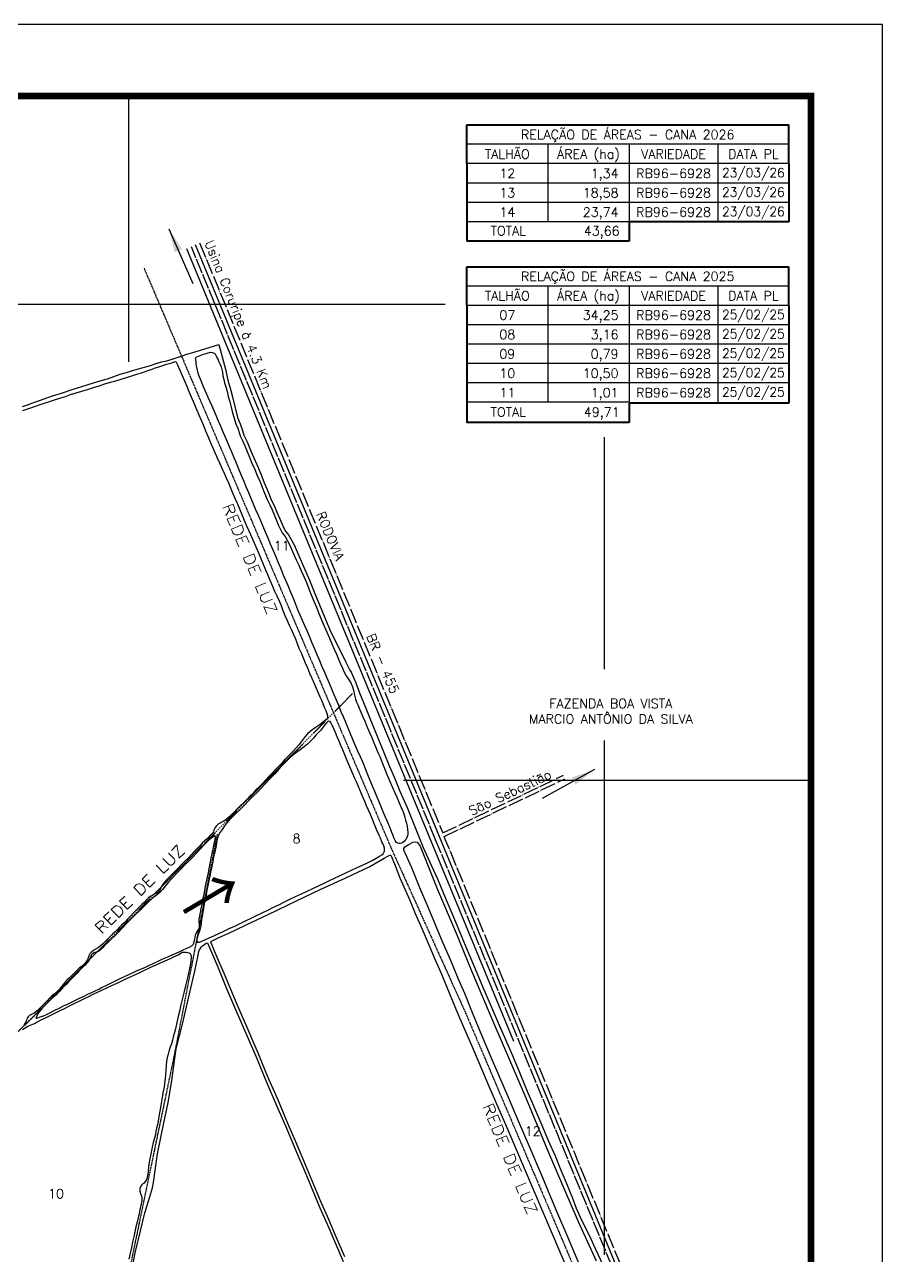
# Model space of a CAD drawing. Extents: x 736017 to 737592, y 7801966 to 7804194.
# Drawn here: x 736691 to 737592, y 7802901 to 7804194 of the extents above; entities that cross this region are included whole.
import ezdxf
from ezdxf.enums import TextEntityAlignment as Align

# ---------------------------------------------------------------- set-up
doc = ezdxf.new("R2010")
doc.units = 0
for name, pattern in [('CERCA', [18.8, 16, -1.4, 0, -1.4]), ('LIN0', [0]), ('PHANTOM', [2.5, 1.25, -0.25, 0.25, -0.25, 0.25, -0.25]), ('TRACEJADO', [17.4, 16, -1.4])]:
    doc.linetypes.add(name, pattern=pattern)
for name, color, linetype, lineweight in [('0114000434', 1, 'Continuous', 25), ('0114000434007', 5, 'Continuous', 25), ('0114000434008', 5, 'Continuous', 25), ('0114000434010', 5, 'Continuous', 25), ('0114000434011', 5, 'Continuous', 25), ('0114000434012', 5, 'Continuous', 25), ('0114000434013', 5, 'Continuous', 25), ('0114000434014', 5, 'Continuous', 25)]:
    doc.layers.add(name, color=color, linetype=linetype, lineweight=lineweight)
for name, color, linetype in [('ESTRADA', 1, 'Continuous'), ('MALHA', 8, 'Continuous'), ('MARGEM', 5, 'Continuous'), ('QUADRO_DE_AREAS_CANA_2023', 7, 'Continuous'), ('QUADRO_DE_AREAS_CANA_ANTIGA', 7, 'Continuous'), ('REDE_DE_LUZ', 6, 'Continuous'), ('RODOVIA', 1, 'Continuous'), ('TEXTO CONFRONTANTES', 7, 'Continuous'), ('TEXTO_DIVERSOS', 7, 'Continuous'), ('TEXTO_NUN_TAL', 7, 'Continuous')]:
    doc.layers.add(name, color=color, linetype=linetype)
doc.styles.add('Simplex', font='simplex.shx')
doc.styles.get("Standard").update_dxf_attribs({"font": 'arial.ttf'})
doc.dimstyles.new('ISO-25', dxfattribs={"dimtxt": 2.5, "dimasz": 2.5, "dimexe": 1.25, "dimexo": 0.625, "dimtad": 1, "dimtxsty": 'Standard', "dimcen": 2.5, "dimadec": 0, "dimazin": 0, "dimtfac": 1, "dimtmove": 0, "dimatfit": 3, "dimfxl": 0, "dimarcsym": 0})

msp = doc.modelspace()

# ---------------------------------------------------------------- linework, layer by layer
at = {"layer": '0114000434'}
msp.add_lwpolyline([(736688.7, 7803792.6), (736694.9, 7803794.7), (736701.2, 7803796.9), (736707.8, 7803799.2), (736714.5, 7803801.6), (736721.4, 7803803.9), (736728.7, 7803806.2), (736743.2, 7803811), (736750.2, 7803813.3), (736764.4, 7803817.7), (736771.4, 7803819.8), (736778.1, 7803821.7), (736784.7, 7803824), (736791.4, 7803826.3), (736798, 7803828.3), (736804.5, 7803830.3), (736810.8, 7803832.2), (736817, 7803833.9), (736823.2, 7803835.7), (736829.2, 7803837.5), (736834.9, 7803839.3), (736840.3, 7803840.6), (736845.9, 7803842.2), (736851.4, 7803843.9), (736856.6, 7803845.6), (736861.6, 7803847.3), (736866.6, 7803849), (736866.6, 7803849), (736894.9, 7803857.6), (736894.9, 7803857.6), (736894.9, 7803857.6), (736900.9, 7803835.6), (736902.3, 7803830.2), (736903.7, 7803823.2), (736905.3, 7803817.4), (736906.3, 7803814.1), (736907.7, 7803809.3), (736910, 7803799.8), (736914.8, 7803780.9), (736917.4, 7803774.2), (736919.5, 7803768.4), (736921.5, 7803762.5), (736924.7, 7803755.3), (736927.8, 7803748.4), (736930.4, 7803741.7), (736933.3, 7803735.4), (736936.4, 7803728.4), (736936.4, 7803728.4), (736940.2, 7803718.8), (736942.7, 7803712.4), (736946, 7803705.2), (736950.5, 7803693.6), (736953.6, 7803687.6), (736956.1, 7803681.5), (736959.3, 7803674.4), (736959.3, 7803674.4), (736963.5, 7803664.8), (736965.2, 7803661.6), (736968.3, 7803657.7), (736974.1, 7803647), (736980.4, 7803632.5), (736985.4, 7803621.1), (736990.3, 7803609.9), (736996.5, 7803594.2), (737007.5, 7803567.9), (737013.2, 7803554.7), (737024.2, 7803532.6), (737028.4, 7803523.7), (737032.9, 7803515.6), (737034, 7803513.5), (737039, 7803502.3), (737042.8, 7803491.8), (737042.8, 7803491.8), (737049.4, 7803475.4), (737055, 7803461.4), (737068.5, 7803428.9), (737068.5, 7803428.9), (737074.5, 7803414.3), (737079.5, 7803402.4), (737085.4, 7803388.5), (737092.9, 7803371.2), (737109.9, 7803329.2), (737116.5, 7803314.4), (737124.8, 7803296.4), (737131.3, 7803280.7), (737141, 7803257.6), (737148.8, 7803239.2), (737157.4, 7803218.1), (737164.3, 7803201.6), (737172.2, 7803183.3), (737180.2, 7803164.7), (737188.5, 7803145.1), (737196.2, 7803127.5), (737203.7, 7803110.7), (737211.5, 7803092), (737219.2, 7803073.3), (737226.8, 7803055.4), (737234.5, 7803037.3), (737241.1, 7803021.5), (737248.4, 7803005.1), (737253.7, 7802991.8), (737260.4, 7802976), (737266.6, 7802960.8), (737270.7, 7802950.4), (737276.3, 7802937.6), (737284.1, 7802921.9), (737291, 7802907.2), (737298.5, 7802890.6)], dxfattribs=at)
at = {"layer": '0114000434007'}
msp.add_lwpolyline([(736689.2, 7803788.1), (736695.4, 7803790.3), (736701.5, 7803792.3), (736707.3, 7803794.4), (736712.9, 7803796.4), (736718.3, 7803798.1), (736723.6, 7803799.8), (736728.9, 7803801.5), (736734, 7803803.1), (736739.3, 7803804.9), (736745.2, 7803806.8), (736751.2, 7803808.5), (736757.2, 7803810.4), (736763.3, 7803812.3), (736769.4, 7803814.3), (736775.3, 7803816.2), (736781.1, 7803817.9), (736786.9, 7803819.6), (736792.5, 7803821.2), (736798.2, 7803823), (736803.7, 7803824.8), (736809, 7803826.5), (736813.7, 7803828), (736817.8, 7803829.3), (736821.5, 7803830.6), (736825, 7803831.8), (736828.1, 7803833), (736831.1, 7803833.9), (736834.1, 7803834.8), (736837.2, 7803835.8), (736840.2, 7803836.8), (736843.1, 7803837.8), (736845.6, 7803838.5), (736848, 7803839.3), (736849.8, 7803839.9), (736851.5, 7803836.3), (736861.3, 7803814), (736863, 7803810), (736865, 7803805.2), (736867.2, 7803800), (736869.4, 7803794.6), (736871.7, 7803789.2), (736874.1, 7803783.6), (736876.5, 7803778), (736878.9, 7803772.5), (736881.2, 7803766.8), (736883.6, 7803761.2), (736886, 7803755.5), (736888.5, 7803749.9), (736890.8, 7803744.2), (736893.3, 7803738.6), (736895.8, 7803733.2), (736898.3, 7803727.8), (736900.6, 7803722.6), (736902.9, 7803717.5), (736905.1, 7803712.3), (736907.3, 7803706.9), (736909.6, 7803701.6), (736912, 7803696.2), (736914.4, 7803690.8), (736916.8, 7803685), (736919.2, 7803679), (736921.7, 7803673.1), (736924.3, 7803667.1), (736926.8, 7803661.2), (736929.3, 7803655.5), (736931.7, 7803649.8), (736934.3, 7803644.2), (736936.7, 7803638.6), (736939.1, 7803632.8), (736941.6, 7803626.9), (736944.1, 7803620.9), (736946.6, 7803615.1), (736949, 7803609.4), (736951.3, 7803603.7), (736953.7, 7803598.5), (736956.1, 7803593.4), (736958.3, 7803588.4), (736960.4, 7803583.4), (736962.5, 7803578.2), (736964.6, 7803573), (736966.9, 7803567.8), (736969.1, 7803562.6), (736971.3, 7803557.7), (736973.4, 7803553), (736975.5, 7803548.3), (736977.4, 7803543.5), (736979.3, 7803538.7), (736981.5, 7803533.8), (736983.7, 7803528.5), (736985.9, 7803523.3), (736988.2, 7803518), (736990.5, 7803512.4), (736992.8, 7803506.9), (736995.2, 7803501.5), (736997.3, 7803496.5), (736999.3, 7803491.8), (737001.2, 7803487.4), (737002.8, 7803483.8), (737004.3, 7803480.3), (737005.8, 7803476.6), (737007.5, 7803473), (737008.7, 7803470.1), (737009.4, 7803467.9), (737009.4, 7803465.5), (737008.2, 7803464), (737007.4, 7803463.3), (737005.9, 7803461.9), (737003.8, 7803460.2), (737001.5, 7803458.4), (736999.1, 7803456.8), (736996.5, 7803455.2), (736993.8, 7803453.1), (736991.1, 7803451), (736988.4, 7803448.5), (736985.9, 7803445.9), (736983.7, 7803443.1), (736981.5, 7803440.2), (736979, 7803437.1), (736976.2, 7803433.9), (736973.4, 7803430.8), (736970.3, 7803427.7), (736967.3, 7803424.5), (736964.2, 7803421.2), (736961.2, 7803417.9), (736958.1, 7803414.7), (736954.8, 7803411.4), (736951.4, 7803407.7), (736947.9, 7803404), (736944.4, 7803400.2), (736940.9, 7803396.5), (736937.4, 7803393), (736934.1, 7803389.6), (736931.1, 7803386.3), (736927.9, 7803383.3), (736924.7, 7803380), (736921.2, 7803376.5), (736917.5, 7803372.9), (736914, 7803369.4), (736910.7, 7803366.1), (736907.8, 7803363.1), (736905.3, 7803360.7), (736902.8, 7803358.6), (736900.3, 7803356.9), (736898.1, 7803355.8), (736896.3, 7803354.8), (736894.7, 7803353.9), (736893.2, 7803352.7), (736892.1, 7803351.4), (736891.3, 7803350.3), (736890.8, 7803349.4), (736890.3, 7803348.2), (736889.7, 7803346.9), (736889.3, 7803345.7), (736887.9, 7803343.6), (736885.7, 7803341.3), (736883, 7803338.7), (736880.3, 7803336), (736877.7, 7803333.6), (736875.3, 7803331.3), (736872.7, 7803328.4), (736869.5, 7803325.2), (736866.2, 7803321.7), (736862.7, 7803318.1), (736859.1, 7803314.5), (736855.6, 7803311.1), (736852.5, 7803307.6), (736849.6, 7803304.5), (736846.8, 7803301.7), (736843.6, 7803298.6), (736840.5, 7803295.6), (736837.9, 7803292.7), (736835.9, 7803290), (736834.4, 7803287.5), (736833.4, 7803285.2), (736832.2, 7803283.3), (736830.5, 7803281.6), (736828, 7803280.4), (736825.2, 7803279.2), (736822.9, 7803277.8), (736820.8, 7803276), (736818.8, 7803274), (736816.8, 7803271.8), (736814.3, 7803269.3), (736811.4, 7803266.3), (736808.3, 7803263.2), (736805.1, 7803260.1), (736802.3, 7803257), (736799.5, 7803254.2), (736797.2, 7803251.8), (736795.1, 7803249.7), (736792.9, 7803247.6), (736790.6, 7803245.3), (736788.3, 7803242.8), (736786, 7803240.6), (736783.5, 7803238.2), (736781, 7803235.8), (736778.5, 7803233.3), (736775.9, 7803230.7), (736773.1, 7803228.1), (736770.3, 7803225.6), (736767.5, 7803223.4), (736765, 7803221.9), (736762.9, 7803220.6), (736761.1, 7803219.2), (736759.6, 7803217.4), (736758.6, 7803215.4), (736757.8, 7803213.3), (736756.9, 7803211.3), (736756.1, 7803209.8), (736755.1, 7803208.4), (736754, 7803207.1), (736752.8, 7803206), (736751.7, 7803204.9), (736750.3, 7803203.8), (736748.7, 7803202.6), (736746.2, 7803200.2), (736744.8, 7803198.9), (736742.8, 7803196.9), (736740.6, 7803194.8), (736738.1, 7803192.4), (736735.4, 7803189.7), (736732.6, 7803186.8), (736730.3, 7803184), (736728.8, 7803181.8), (736727.6, 7803180.5), (736726.6, 7803179), (736725.7, 7803178.2), (736724.8, 7803177.3), (736723.8, 7803176.5), (736723.3, 7803176), (736722.6, 7803175.4), (736721.1, 7803174.4), (736719.2, 7803172.8), (736717.1, 7803170.8), (736714.6, 7803168.2), (736711.9, 7803165.3), (736709.4, 7803162.8), (736707.6, 7803161), (736706.1, 7803159.3), (736705.1, 7803158.3), (736703.9, 7803157.1), (736702.5, 7803156), (736700.8, 7803154.9), (736699, 7803154.1), (736697.7, 7803153.4), (736696.6, 7803152.9), (736695.7, 7803152.4), (736694.7, 7803151.4), (736693.8, 7803149.9), (736693.3, 7803148.5), (736693, 7803147.6), (736692.7, 7803146.8), (736692.1, 7803145.5), (736691.3, 7803144.2), (736690.1, 7803143)], dxfattribs=at)
at = {"layer": '0114000434008'}
for points in [[(737006.4, 7803458), (737004.5, 7803455.2), (737002.3, 7803452.5), (736999.7, 7803449.9), (736997.1, 7803447.2), (736994.4, 7803444), (736991.2, 7803440.5), (736988.2, 7803437.7), (736984.9, 7803434.8), (736980.4, 7803431.9), (736975.6, 7803428.4), (736971, 7803424.6), (736966.5, 7803420.2), (736962.1, 7803415.6), (736957.7, 7803411.1), (736953.4, 7803406.3), (736948.8, 7803401.4), (736944.2, 7803396.3), (736939.7, 7803391.5), (736935.6, 7803387.3), (736931.2, 7803383.1), (736926.6, 7803378.5), (736921.9, 7803373.7), (736917.1, 7803368.9), (736912.6, 7803364.4), (736908.8, 7803360.6), (736905.5, 7803357.5), (736903, 7803354.7), (736900.9, 7803351.8), (736899.2, 7803349.2), (736897.6, 7803346.7), (736896.5, 7803345.3), (736894.5, 7803341.3), (736893.7, 7803338.8), (736893.1, 7803336.1), (736892.6, 7803333.6), (736892.1, 7803330.9), (736891.4, 7803327.6), (736890.7, 7803324.1), (736889.8, 7803320.7), (736889.2, 7803317.3), (736888.6, 7803314.2), (736887.9, 7803311.2), (736887.2, 7803307.6), (736886.3, 7803303.5), (736885.5, 7803298.9), (736884.5, 7803294.2), (736883.5, 7803289.3), (736882.6, 7803284.4), (736881.6, 7803279.6), (736880.6, 7803274.9), (736879.6, 7803270.1), (736878.8, 7803265.3), (736878.1, 7803261), (736877.4, 7803257.1), (736876.9, 7803253.4), (736876.5, 7803250.1), (736876.2, 7803247), (736875.6, 7803244), (736874.6, 7803241.2), (736873.5, 7803237.9), (736872.5, 7803234.9), (736872.1, 7803232.8), (736871.9, 7803231.3), (736872.4, 7803229.8), (736874.4, 7803229.7), (736877.1, 7803230.6), (736880.4, 7803232.1), (736884.9, 7803234.1), (736889.8, 7803236.3), (736895.1, 7803238.8), (736900.4, 7803241.3), (736906.1, 7803243.9), (736911.8, 7803246.6), (736917.5, 7803249.3), (736923.2, 7803252), (736929, 7803255), (736934.8, 7803257.8), (736940.7, 7803260.6), (736946.7, 7803263.4), (736952.6, 7803266.3), (736958.2, 7803269.1), (736964, 7803272), (736969.8, 7803274.8), (736975.8, 7803277.7), (736981.9, 7803280.5), (736987.9, 7803283.3), (736993.9, 7803286.1), (736999.7, 7803288.8), (737005.2, 7803291.4), (737010.7, 7803294), (737016.5, 7803296.9), (737022.5, 7803299.8), (737028.5, 7803302.5), (737034.5, 7803305.2), (737040.4, 7803308), (737046.1, 7803310.7), (737051.3, 7803313.2), (737056.1, 7803315.5), (737060.3, 7803317.9), (737063.9, 7803319.9), (737066.5, 7803321.5), (737067.7, 7803322.6), (737068.6, 7803323.8), (737069.1, 7803325.3), (737069.3, 7803326.9), (737069.1, 7803328.6), (737068.3, 7803330.9), (737067.3, 7803333.3), (737066.5, 7803335), (737066, 7803336.3), (737065.6, 7803337.2), (737065.2, 7803337.9), (737064.8, 7803338.8), (737063.9, 7803341), (737062.5, 7803344.3), (737060.9, 7803348), (737059.5, 7803351.4), (737058, 7803355.1), (737056.4, 7803359.1), (737054.4, 7803363.8), (737052.4, 7803368.5), (737050.4, 7803373), (737048.5, 7803377.4), (737046.7, 7803381.5), (737045, 7803385.7), (737043.3, 7803389.8), (737041.6, 7803394), (737039.7, 7803398.2), (737037.8, 7803402.4), (737035.9, 7803406.7), (737033.8, 7803411.3), (737031.6, 7803416.2), (737029.6, 7803421.3), (737027.4, 7803426.5), (737025.2, 7803431.6), (737023.2, 7803436.4), (737021.4, 7803440.8), (737019.5, 7803445.5), (737017.7, 7803449.9), (737016, 7803453.8), (737014.5, 7803457.1), (737013.2, 7803459.7), (737012.2, 7803461.7), (737010.8, 7803461.9), (737009.5, 7803461.4), (737008.3, 7803460.2)], [(736702.9, 7803149.7), (736704.1, 7803149.7), (736707.4, 7803151.1), (736710.7, 7803152.4), (736714.1, 7803153.8), (736718.2, 7803155.8), (736722.9, 7803158.1), (736727.4, 7803160.4), (736731.9, 7803162.7), (736736.2, 7803164.6), (736740.4, 7803166.7), (736744.5, 7803168.8), (736748.8, 7803170.8), (736752.8, 7803172.7), (736756.7, 7803174.6), (736760.4, 7803176.4), (736764.4, 7803178.2), (736768.9, 7803180.4), (736771.8, 7803182.2), (736774.8, 7803183.4), (736776.1, 7803184), (736787.3, 7803189.5), (736791.5, 7803191.5), (736795.9, 7803193.6), (736800.4, 7803195.6), (736805, 7803197.7), (736809.4, 7803199.9), (736813.8, 7803201.8), (736817.9, 7803203.6), (736822.1, 7803205.6), (736826.6, 7803207.5), (736831.4, 7803209.7), (736836.4, 7803212.1), (736841.4, 7803214.4), (736845.9, 7803216.4), (736850.2, 7803218.2), (736854.1, 7803219.9), (736857.7, 7803221.5), (736860.8, 7803222.9), (736863.3, 7803224), (736864.9, 7803224.8), (736865.8, 7803225.3), (736866.4, 7803225.7), (736867.1, 7803226.3), (736868, 7803227.2), (736868.7, 7803228.6), (736869.3, 7803230.5), (736869.7, 7803232.7), (736870.1, 7803234.9), (736870.6, 7803237), (736871.6, 7803239.4), (736872.8, 7803241.4), (736873.9, 7803243.2), (736874.7, 7803245.3), (736874.7, 7803247.8), (736874.3, 7803250.6), (736874.5, 7803253.5), (736875.1, 7803257), (736875.7, 7803260.9), (736876.5, 7803264.7), (736877.5, 7803269.4), (736878.6, 7803275.3), (736879.9, 7803281.8), (736881.2, 7803288.5), (736882.6, 7803295), (736883.9, 7803301.2), (736884.9, 7803306.9), (736886.1, 7803312.5), (736887.1, 7803317.8), (736888.1, 7803322.9), (736889, 7803327.5), (736889.9, 7803331.3), (736890.6, 7803334.4), (736891.2, 7803337.2), (736891.5, 7803339.8), (736891.3, 7803341.9), (736885.3, 7803337.4), (736882.1, 7803334.5), (736878.9, 7803331.4), (736875.5, 7803327.5), (736871.7, 7803323.2), (736867.8, 7803319.1), (736863.6, 7803314.9), (736859.2, 7803310.8), (736855, 7803306.4), (736850.6, 7803301.8), (736846.2, 7803297), (736842, 7803292.5), (736838.6, 7803288.7), (736835.9, 7803285.2), (736833.1, 7803282), (736829.7, 7803279.1), (736825.4, 7803275.9), (736821.1, 7803272.1), (736816.8, 7803267.9), (736812.3, 7803263.4), (736807.6, 7803258.9), (736802.9, 7803254.2), (736798.1, 7803249.2), (736793.4, 7803244.4), (736789.3, 7803239.9), (736785.3, 7803236.1), (736782.3, 7803233.3), (736781.6, 7803232.6), (736778.1, 7803229.1), (736775, 7803226.1), (736772.7, 7803223.7), (736770.6, 7803221.5), (736768.5, 7803220), (736766.1, 7803219.1), (736764.2, 7803218.5), (736762.4, 7803217.6), (736761.2, 7803216.4), (736760.5, 7803214.9), (736759.9, 7803213.1), (736759.3, 7803211.6), (736758.4, 7803210.3), (736757.5, 7803209), (736756.6, 7803208), (736755.7, 7803206.9), (736754.5, 7803205.7), (736753, 7803204.3), (736751.8, 7803203), (736750.2, 7803201.4), (736748, 7803199.1), (736746.1, 7803197.3), (736745.1, 7803196), (736742.4, 7803193.4), (736739.9, 7803190.8), (736737, 7803187.9), (736734.6, 7803185.3), (736732.9, 7803183.6), (736732.3, 7803183), (736731.8, 7803182.6), (736730.8, 7803181.6), (736730.2, 7803180.7), (736729.1, 7803179.5), (736728.3, 7803178.6), (736727.2, 7803177.5), (736725.7, 7803176), (736724.1, 7803174.5), (736722.2, 7803172.7), (736719.7, 7803170.4), (736717.2, 7803168.1), (736714.8, 7803165.7), (736712.7, 7803163.5), (736711, 7803161.8), (736709.5, 7803160.3), (736708, 7803158.6), (736706.6, 7803157), (736705.6, 7803155.6), (736704.8, 7803154.3), (736704.2, 7803152.9), (736703.6, 7803151.4), (736702.9, 7803149.7)]]:
    msp.add_lwpolyline(points, close=True, dxfattribs=at)
at = {"layer": '0114000434010'}
msp.add_lwpolyline([(736688.7, 7803138.1), (736691.4, 7803139.6), (736694.4, 7803141.3), (736697.7, 7803142.7), (736701.2, 7803144.3), (736705, 7803146.3), (736709.1, 7803148.4), (736713.7, 7803150.7), (736718.7, 7803153.1), (736723.6, 7803155.5), (736728.5, 7803157.9), (736733.6, 7803160.4), (736738.7, 7803163), (736743.8, 7803165.5), (736749, 7803167.9), (736753.8, 7803170.4), (736758.4, 7803172.7), (736763, 7803174.9), (736767.7, 7803177.3), (736772.9, 7803179.6), (736778.2, 7803182), (736783.3, 7803184.4), (736788.2, 7803186.8), (736793.2, 7803189.2), (736798.2, 7803191.4), (736803, 7803193.7), (736807.6, 7803195.9), (736812.1, 7803197.9), (736816.4, 7803200), (736820.7, 7803201.9), (736825, 7803204), (736829.1, 7803205.9), (736833.1, 7803207.6), (736837, 7803209.3), (736841.1, 7803211.2), (736845, 7803212.9), (736848.3, 7803214.5), (736850.8, 7803215.6), (736852.5, 7803216.5), (736854, 7803217.5), (736855.4, 7803218.4), (736856.7, 7803219.2), (736858.5, 7803219.2), (736860.9, 7803219.2), (736863.4, 7803218.5), (736864.8, 7803217.7), (736865.5, 7803216.5), (736865.9, 7803214.8), (736865.9, 7803212.6), (736865.8, 7803210.8), (736865.6, 7803209.2), (736865.3, 7803207.3), (736864.7, 7803203.9), (736863.7, 7803198.5), (736862.1, 7803192.1), (736860.3, 7803185.1), (736858.5, 7803177.9), (736856.8, 7803170.8), (736855.1, 7803163.8), (736853.6, 7803156.9), (736852.1, 7803150.2), (736850.7, 7803143.6), (736849.2, 7803137.3), (736847.6, 7803131.4), (736846.3, 7803126.6), (736845.2, 7803122.8), (736844.1, 7803119.5), (736842.9, 7803116.1), (736841.8, 7803112.2), (736840.9, 7803108.5), (736840.1, 7803104.6), (736839.8, 7803100.3), (736839.3, 7803095.4), (736839, 7803089.9), (736838.4, 7803084), (736837.5, 7803077.6), (736836.4, 7803071.1), (736835.2, 7803064.5), (736834.1, 7803058.2), (736833, 7803052.1), (736832.1, 7803046.6), (736831.3, 7803041.8), (736830.5, 7803037.8), (736829.7, 7803034.4), (736829, 7803031.2), (736828.4, 7803027.7), (736827.3, 7803023.9), (736826.2, 7803019.3), (736825, 7803014.4), (736823.9, 7803009.2), (736823, 7803003.9), (736822, 7802998.7), (736821.3, 7802993.7), (736820.8, 7802988.5), (736820.1, 7802984), (736819.2, 7802980.5), (736817.8, 7802978.1), (736816.5, 7802976.6), (736815.2, 7802975.7), (736814, 7802974.6), (736813, 7802973.2), (736812.1, 7802971), (736812, 7802968.2), (736812.8, 7802965.6), (736813.7, 7802963.2), (736814.1, 7802960.7), (736814, 7802958), (736813.4, 7802954.9), (736812.8, 7802951.8), (736812.2, 7802948.4), (736811.3, 7802944.6), (736810.3, 7802940.2), (736809.2, 7802935.5), (736808, 7802930.6), (736806.8, 7802925.5), (736805.6, 7802920.2), (736804.5, 7802914.6), (736803.2, 7802908.9), (736802, 7802902.9), (736800.6, 7802896.8)], dxfattribs=at)
at = {"layer": '0114000434011', "color": 5, "linetype": 'ByBlock'}
msp.add_lwpolyline([(737073.7, 7803352.9), (737071.8, 7803357.3), (737069.9, 7803361.9), (737067.8, 7803366.8), (737065.8, 7803371.8), (737063.6, 7803377), (737061.1, 7803382.8), (737059.1, 7803387.9), (737056.7, 7803393.6), (737054.2, 7803399.5), (737051.7, 7803405.6), (737049.2, 7803411.8), (737046.6, 7803418), (737043.9, 7803424.3), (737041.3, 7803430.5), (737038.5, 7803436.6), (737035.9, 7803442.6), (737033.3, 7803448.5), (737030.9, 7803454.6), (737028.4, 7803460.6), (737025.9, 7803466.6), (737023.4, 7803472.5), (737021.1, 7803478.2), (737018.6, 7803484), (737016.2, 7803489.7), (737013.8, 7803495.5), (737011.3, 7803501.3), (737008.8, 7803507.1), (737006.3, 7803513.1), (737003.7, 7803519.1), (737001.1, 7803525.2), (736998.5, 7803531.4), (736995.9, 7803537.6), (736993.3, 7803543.8), (736990.7, 7803550), (736988.1, 7803556.1), (736985.5, 7803562), (736983, 7803567.6), (736980.6, 7803573.2), (736978.2, 7803578.9), (736975.9, 7803584.6), (736973.5, 7803590.6), (736970.9, 7803596.9), (736968.2, 7803603.3), (736965.5, 7803609.7), (736962.7, 7803616.1), (736960.1, 7803622.5), (736957.4, 7803628.9), (736954.9, 7803635.2), (736952.2, 7803641.6), (736949.5, 7803648), (736946.8, 7803654.2), (736944.2, 7803660.4), (736941.6, 7803666.4), (736939.1, 7803672.3), (736936.6, 7803678.1), (736934.1, 7803683.9), (736931.5, 7803689.8), (736929.1, 7803695.8), (736926.6, 7803701.9), (736923.9, 7803708.1), (736921.3, 7803714.4), (736918.6, 7803720.6), (736916.1, 7803726.8), (736913.7, 7803732.8), (736911.2, 7803738.7), (736908.8, 7803744.5), (736906.4, 7803750.2), (736903.8, 7803756), (736901.4, 7803761.7), (736899.1, 7803767.3), (736896.8, 7803772.6), (736894.5, 7803777.9), (736892.2, 7803783), (736890, 7803788), (736887.9, 7803792.8), (736885.9, 7803797.4), (736884, 7803801.8), (736882.2, 7803806), (736880.4, 7803809.9), (736878.7, 7803813.8), (736877.2, 7803817.6), (736875.7, 7803821.2), (736874.5, 7803824.5), (736873.5, 7803827.5), (736872.6, 7803830.8), (736871.8, 7803833.9), (736871.4, 7803836.5), (736871.2, 7803838.7), (736870.9, 7803841.7), (736870.7, 7803843.3), (736872, 7803844.5), (736875.6, 7803846.2), (736877.2, 7803846.7), (736879, 7803847.4), (736880.8, 7803847.9), (736882.7, 7803848.6), (736886.4, 7803849.4), (736886.4, 7803849.4), (736888.4, 7803849.3), (736890, 7803848.6), (736891.1, 7803847.7), (736891.8, 7803846.4), (736893.3, 7803843.4), (736894.2, 7803841.5), (736895.2, 7803839.3), (736896.4, 7803836.7), (736897.5, 7803834.2), (736898.2, 7803831.5), (736898.8, 7803828.4), (736899.4, 7803824.7), (736900.2, 7803821), (736901.1, 7803817.4), (736902.5, 7803813.3), (736903.7, 7803808.4), (736905, 7803803), (736906.5, 7803797.4), (736908, 7803791.6), (736909.5, 7803785.8), (736911.1, 7803780.1), (736913.1, 7803774.4), (736915.3, 7803768.5), (736917.6, 7803761.8), (736919.9, 7803756.8), (736922.3, 7803751), (736924.7, 7803745.1), (736927.2, 7803739.1), (736929.9, 7803732.8), (736932.8, 7803726.3), (736935.3, 7803720.1), (736938, 7803713.9), (736940.6, 7803707.6), (736943.2, 7803701.4), (736945.9, 7803694.8), (736948.5, 7803689.2), (736951.2, 7803683.8), (736953.5, 7803678), (736955.7, 7803672.6), (736957.9, 7803667.6), (736960, 7803663.3), (736961.7, 7803659.9), (736964.8, 7803656), (736969.4, 7803647.6), (736971.6, 7803642.5), (736974, 7803637.1), (736976.5, 7803631.5), (736979, 7803625.7), (736981.6, 7803619.8), (736984.3, 7803613.7), (736987.1, 7803607.5), (736989.7, 7803601), (736992.2, 7803594.5), (736994.8, 7803588), (736997.6, 7803581.5), (737000.3, 7803574.9), (737003.1, 7803568.3), (737005.9, 7803561.8), (737008.7, 7803555.4), (737011.3, 7803549.2), (737013.9, 7803543.3), (737016.2, 7803537.6), (737018.6, 7803532.2), (737020.8, 7803527), (737023, 7803522.2), (737025, 7803517.7), (737026.8, 7803513.5), (737028.8, 7803509.6), (737031.3, 7803506), (737033.8, 7803502.2), (737035.6, 7803498), (737036.8, 7803493.5), (737037.5, 7803489.1), (737038.6, 7803485.1), (737039.9, 7803481.9), (737041.2, 7803478.9), (737042.6, 7803475.6), (737044.4, 7803471.4), (737046.4, 7803466.6), (737048.7, 7803461.3), (737051.1, 7803455.7), (737053.5, 7803450.1), (737055.8, 7803444.6), (737057.9, 7803439.2), (737060.1, 7803434.1), (737062.3, 7803429), (737064.5, 7803424.1), (737066.5, 7803419), (737068.6, 7803413.9), (737070.7, 7803408.7), (737072.7, 7803403.3), (737075.2, 7803397.8), (737077.6, 7803392.2), (737079.9, 7803386.7), (737082.3, 7803381.4), (737084.5, 7803376.2), (737086.7, 7803371.3), (737088.6, 7803366.6), (737090.3, 7803362.1), (737091.4, 7803358), (737092.3, 7803354.6), (737093, 7803351.2), (737093.5, 7803347.9), (737093.8, 7803345), (737093.7, 7803343.1), (737093.4, 7803341.3), (737092.8, 7803339.5), (737091.9, 7803338), (737090.9, 7803336.8), (737089.7, 7803335.6), (737088.4, 7803334.5), (737086.9, 7803333.8), (737085.6, 7803333.4), (737084.4, 7803333.4), (737083.2, 7803333.8), (737081.9, 7803334.5), (737081, 7803335.4), (737080.2, 7803336.6), (737079.6, 7803337.9), (737079, 7803339.3), (737078.2, 7803341.7), (737077, 7803344.9), (737075.4, 7803348.8)], close=True, dxfattribs=at)
at = {"layer": '0114000434012'}
msp.add_lwpolyline([(737275.5, 7802887.4), (737262, 7802919.1), (737249.2, 7802949.2), (737235.4, 7802982), (737221.2, 7803015.6), (737210.1, 7803041.7), (737199.4, 7803066.5), (737189.3, 7803089.9), (737180.7, 7803110.4), (737171.8, 7803131), (737161.8, 7803155.3), (737153.4, 7803175.7), (737146.6, 7803191.6), (737138.8, 7803210.3), (737130.4, 7803229.3), (737122.6, 7803248), (737114.9, 7803266.4), (737106.2, 7803286.7), (737097.9, 7803307.9), (737089.4, 7803326.4), (737089.3, 7803327.7), (737089.6, 7803328.2), (737090.5, 7803329.7), (737090.5, 7803329.7), (737094.1, 7803331.9), (737099.1, 7803334.7), (737101.3, 7803335), (737103.5, 7803334.6), (737106.5, 7803330.4), (737124.9, 7803285.2), (737144.6, 7803239), (737160.7, 7803199.7), (737184.2, 7803144.3), (737201.6, 7803103.5), (737217.5, 7803066.2), (737241.6, 7803008.7), (737258.3, 7802969.4), (737272.7, 7802936.1), (737291.5, 7802895)], dxfattribs=at)
at = {"layer": '0114000434013'}
msp.add_lwpolyline([(737027.4, 7802899.1), (737017.9, 7802920.9), (737010.5, 7802938.3), (737002, 7802958), (736993.1, 7802979.1), (736984.3, 7803000), (736976, 7803019.8), (736967.7, 7803039.2), (736962.6, 7803051), (736957.6, 7803062.9), (736952.5, 7803074.9), (736947.7, 7803085.9), (736942.4, 7803098.3), (736936.6, 7803112.5), (736930.9, 7803125.9), (736924.8, 7803140.2), (736916.4, 7803159.3), (736909.6, 7803175.6), (736900.9, 7803196), (736893.4, 7803213.6), (736886.9, 7803229), (736886.8, 7803230.2), (736887.4, 7803230.8), (736895.2, 7803234.5), (736905.7, 7803239.2), (736923.2, 7803247.4), (736947, 7803258.8), (736977.3, 7803273.4), (737001.5, 7803285.1), (737027.7, 7803297), (737053.6, 7803309.3), (737068.9, 7803317.8), (737072.8, 7803320.2), (737073.9, 7803320.9), (737075, 7803321.1), (737075.7, 7803321), (737079.6, 7803312), (737085.4, 7803297.2), (737090.8, 7803284.8), (737095.4, 7803274.4), (737101.4, 7803259.9), (737108.6, 7803243.4), (737115.7, 7803226.9), (737122.5, 7803211.1), (737128.2, 7803197.9), (737134.5, 7803182.6), (737140.2, 7803168.9), (737146.3, 7803154.3), (737152.8, 7803139.1), (737160.6, 7803121.5), (737178.9, 7803078.4), (737198.6, 7803032.6), (737215.9, 7802992.1), (737272.5, 7802859.3)], dxfattribs=at)
at = {"layer": '0114000434014'}
msp.add_lwpolyline([(736801.6, 7802873.8), (736807.2, 7802903.2), (736813, 7802927.9), (736817.3, 7802945.5), (736821.1, 7802957.7), (736825.4, 7802971.6), (736826.3, 7802977.1), (736828, 7802989.8), (736830.6, 7803007.2), (736834, 7803024.5), (736837, 7803038.2), (736841.7, 7803061.4), (736845.2, 7803082), (736850.2, 7803117.7), (736856.8, 7803143.6), (736864.2, 7803175.3), (736870, 7803199.3), (736873.3, 7803216.1), (736874.1, 7803219.9), (736874.7, 7803221.6), (736876.5, 7803224.3), (736877.9, 7803225.8), (736880.4, 7803227.7), (736881.8, 7803228.5), (736883, 7803229), (736893.5, 7803204.5), (736903.3, 7803181.1), (736911.5, 7803161.5), (736923.4, 7803134), (736934.9, 7803107.4), (736945.3, 7803082.5), (736956.1, 7803057.4), (736965.1, 7803036.6), (736976.6, 7803009.1), (736987.2, 7802984.6), (737001.3, 7802950.6), (737010.6, 7802929.5), (737025.6, 7802894.3)], dxfattribs=at)
at = {"layer": 'ESTRADA', "linetype": 'CERCA'}
for points in [[(736874.9, 7803964.3), (737130.4, 7803344.5), (737257.4, 7803405.1)], [(737461.4, 7802541.2), (737133.4, 7803337), (737131.9, 7803340.7), (737258.8, 7803401.4)]]:
    msp.add_lwpolyline(points, dxfattribs=at)
at = {"layer": 'MALHA', "color": 8}
for points in [[(736800, 7804118.7), (736800, 7803839.4)], [(736437.2, 7803900), (737132.8, 7803900)], [(737300, 7803760.1), (737300, 7803516.6)], [(737300, 7803441.5), (737300, 7802901.3)], [(737089.2, 7803400), (737517.3, 7803400)]]:
    msp.add_lwpolyline(points, dxfattribs=at)
at = {"layer": 'MARGEM', "color": 174, "linetype": 'LIN0', "flags": 128}
msp.add_lwpolyline([(737592.3, 7801966.2), (737592.3, 7804193.7), (736017.3, 7804193.7), (736017.3, 7801966.2)], close=True, dxfattribs=at)
at = {"layer": 'MARGEM', "color": 174, "linetype": 'LIN0', "const_width": 6.82, "flags": 128}
msp.add_lwpolyline([(737517.3, 7802217), (737517.3, 7804118.7), (736092.3, 7804118.7), (736092.3, 7802217)], close=True, dxfattribs=at)
at = {"layer": 'QUADRO_DE_AREAS_CANA_2023', "color": 174, "linetype": 'ByBlock', "lineweight": 40}
for p, q in [((737155.5, 7804047.6), (737155.5, 7804088.3)), ((737155.5, 7804088.3), (737494, 7804088.3)), ((737494, 7804047.6), (737494, 7804088.3)), ((737155.5, 7804047.6), (737155.5, 7804006.9)), ((737494, 7804047.6), (737494, 7803986.5)), ((737155.5, 7804006.9), (737155.5, 7803966.1)), ((737326.2, 7803986.5), (737326.2, 7803966.1)), ((737494, 7803986.5), (737326.2, 7803986.5)), ((737326.2, 7803966.1), (737155.5, 7803966.1)), ((737155.5, 7803898.6), (737155.5, 7803939.3)), ((737155.5, 7803939.3), (737494, 7803939.3)), ((737494, 7803898.6), (737494, 7803939.3)), ((737155.5, 7803898.6), (737155.5, 7803857.9)), ((737494, 7803898.6), (737494, 7803796.1)), ((737155.5, 7803857.9), (737155.5, 7803775.7)), ((737326.2, 7803796.1), (737326.2, 7803775.7)), ((737494, 7803796.1), (737326.2, 7803796.1)), ((737326.2, 7803775.7), (737155.5, 7803775.7))]:
    msp.add_line(p, q, dxfattribs=at)
at = {"layer": 'QUADRO_DE_AREAS_CANA_2023', "linetype": 'Continuous'}
for p, q in [((737494, 7804067.9), (737155.5, 7804067.9)), ((737240.8, 7804067.9), (737240.8, 7803986.5)), ((737326.2, 7804067.9), (737326.2, 7803986.5)), ((737419.6, 7804067.9), (737419.6, 7803986.5)), ((737494, 7804047.6), (737155.5, 7804047.6)), ((737494, 7804027.2), (737155.5, 7804027.2)), ((737494, 7804006.9), (737155.5, 7804006.9)), ((737326.2, 7803986.5), (737155.5, 7803986.5)), ((737494, 7803919), (737155.5, 7803919)), ((737240.8, 7803919), (737240.8, 7803796.9)), ((737326.2, 7803919), (737326.2, 7803796.9)), ((737419.6, 7803919), (737419.6, 7803796.1)), ((737494, 7803898.6), (737155.5, 7803898.6)), ((737494, 7803878.3), (737155.5, 7803878.3)), ((737494, 7803857.9), (737155.5, 7803857.9)), ((737494, 7803837.6), (737155.5, 7803837.6)), ((737494, 7803817.2), (737155.5, 7803817.2))]:
    msp.add_line(p, q, dxfattribs=at)
at = {"layer": 'QUADRO_DE_AREAS_CANA_ANTIGA', "linetype": 'Continuous'}
msp.add_line((737326.2, 7803796.9), (737155.5, 7803796.9), dxfattribs=at)
at = {"layer": 'REDE_DE_LUZ', "linetype": 'PHANTOM'}
for points in [[(736816.5, 7803937.7), (737076.1, 7803328.5)], [(737035.4, 7803490.7), (736695.5, 7803146.9), (736654.5, 7803106.5), (736630.4, 7803082.2), (736580.5, 7803031.2), (736528.2, 7802978.5)], [(736893.3, 7803343), (736847.5, 7803107.8), (736818.8, 7802970.4), (736790.7, 7802835.5), (736760.8, 7802692.6), (736731.4, 7802554.4), (736707.6, 7802446.6)]]:
    msp.add_lwpolyline(points, dxfattribs=at)
at = {"layer": 'REDE_DE_LUZ', "linetype": 'PHANTOM', "elevation": -0.6}
msp.add_lwpolyline([(737076.1, 7803328.5), (737154.4, 7803155.2), (737312.1, 7802785.1), (737467.7, 7802421)], dxfattribs=at)
at = {"layer": 'RODOVIA'}
for points in [[(737118.2, 7803335.7), (736861.6, 7803958.2)], [(737127.4, 7803339.5), (736870.7, 7803962.4)], [(737204.9, 7803125.3), (737118.2, 7803335.7)], [(737457.7, 7802538), (737127.4, 7803339.5)]]:
    msp.add_lwpolyline(points, dxfattribs=at)
at = {"layer": 'RODOVIA', "linetype": 'TRACEJADO'}
for points in [[(737122.9, 7803337.3), (736866.2, 7803960.3)], [(737454.7, 7802535.3), (737122.9, 7803337.3)]]:
    msp.add_lwpolyline(points, dxfattribs=at)

# ---------------------------------------------------------------- texts
at = {"layer": 'QUADRO_DE_AREAS_CANA_2023', "linetype": 'Continuous', "style": 'Simplex'}
for s, p in [('RELAÇÃO DE ÁREAS - CANA 2026', (737324.7, 7804078.1)), ('TALHÃO', (737198.2, 7804057.7)), ('ÁREA (ha)', (737283.5, 7804057.7)), ('VARIEDADE', (737372.9, 7804057.7)), ('DATA PL', (737456.8, 7804057.7)), ('12', (737198.2, 7804037.4)), ('RB96-6928', (737372.9, 7804037.4)), ('13', (737198.2, 7804017)), ('RB96-6928', (737372.9, 7804017)), ('14', (737198.2, 7803996.7)), ('RB96-6928', (737372.9, 7803996.7)), ('TOTAL', (737199.2, 7803977.1)), ('RELAÇÃO DE ÁREAS - CANA 2025', (737324.7, 7803929.2)), ('TALHÃO', (737198.2, 7803908.8)), ('ÁREA (ha)', (737283.5, 7803908.8)), ('VARIEDADE', (737372.9, 7803908.8)), ('DATA PL', (737456.8, 7803908.8)), ('07', (737198.2, 7803888.5)), ('RB96-6928', (737372.9, 7803888.5)), ('08', (737198.2, 7803868.1)), ('RB96-6928', (737372.9, 7803868.1)), ('09', (737198.2, 7803847.7)), ('RB96-6928', (737372.9, 7803847.7)), ('10', (737198.2, 7803827.4)), ('RB96-6928', (737372.9, 7803827.4)), ('11', (737198.2, 7803807)), ('RB96-6928', (737372.9, 7803807)), ('TOTAL', (737199.2, 7803786.7))]:
    msp.add_text(s, height=9.75, dxfattribs=at).set_placement(p, align=Align.MIDDLE_CENTER)
at = {"layer": 'QUADRO_DE_AREAS_CANA_2023', "linetype": 'Continuous', "style": 'Simplex', "width": 0.96}
for s, p in [('23/03/26', (737456.8, 7804038.1)), ('23/03/26', (737456.8, 7804017.7)), ('23/03/26', (737456.8, 7803997.3)), ('25/02/25', (737456.8, 7803889.1)), ('25/02/25', (737456.8, 7803868.8)), ('25/02/25', (737456.8, 7803848.4)), ('25/02/25', (737456.8, 7803828)), ('25/02/25', (737456.8, 7803807.7))]:
    msp.add_text(s, height=9.75, dxfattribs=at).set_placement(p, align=Align.MIDDLE_CENTER)
at = {"layer": 'QUADRO_DE_AREAS_CANA_2023', "linetype": 'Continuous', "style": 'Simplex'}
for s, p in [('1,34', (737315.1, 7804032.5)), ('18,58', (737315.1, 7804012.1)), ('23,74', (737315.1, 7803991.8)), ('43,66', (737316.2, 7803972.1)), ('34,25', (737315.1, 7803883.5)), ('3,16', (737315.1, 7803863.2)), ('0,79', (737315.1, 7803842.8)), ('10,50', (737315.1, 7803822.5)), ('1,01', (737315.1, 7803802.1)), ('49,71', (737316.2, 7803781.7))]:
    msp.add_text(s, height=9.75, dxfattribs=at).set_placement(p, align=Align.RIGHT)
at = {"layer": 'REDE_DE_LUZ', "style": 'Simplex'}
for rotation, width, p, p2 in [(292.548, 1.011042, (736898.3, 7803687.7, -562.1), (736953.4, 7803555.1, -562.1)), (44.5365, 1.010159, (736771.7, 7803237.5, -562.1), (736874, 7803338.1, -562.1)), (292.548, 1.011042, (737171.8, 7803057.4, -562.1), (737226.9, 7802924.7, -562.1))]:
    msp.add_text('REDE DE LUZ  ', height=11.7, rotation=rotation, dxfattribs=dict(at, width=width)).set_placement(p, p2, align=Align.FIT)
at = {"layer": 'TEXTO CONFRONTANTES', "linetype": 'Continuous', "insert": (737307, 7803472.3, -460.2), "char_height": 9.75, "width": 210.302, "attachment_point": 5, "style": 'Simplex'}
msp.add_mtext('FAZENDA BOA VISTA\\PMARCIO ANTÔNIO DA SILVA', dxfattribs=at)
at = {"layer": 'TEXTO_DIVERSOS', "linetype": 'Continuous', "style": 'Simplex'}
for s, rotation, p in [('Usina Coruripe à 4.3 Km', 291.9828, (736879.9, 7803964.6)), ('RODOVIA', 293, (736997.1, 7803679.6)), ('BR - 455', 293, (737049.8, 7803551.2)), ('São Sebastião', 25.2553, (737160.6, 7803362.5))]:
    msp.add_text(s, height=9.75, rotation=rotation, dxfattribs=at).set_placement(p)
at = {"layer": 'TEXTO_NUN_TAL', "linetype": 'Continuous', "style": 'Simplex'}
for s, p in [('11', (736952.7, 7803641.2)), ('8', (736972.6, 7803333.7)), ('12', (737216.6, 7803026.4, -562.1)), ('10', (736715.6, 7802960.5))]:
    msp.add_text(s, height=9.75, dxfattribs=at).set_placement(p)
at = {"layer": 'TEXTO_NUN_TAL', "linetype": 'Continuous', "insert": (736885.7, 7803276.5), "char_height": 50, "width": 60.205, "attachment_point": 5, "rotation": 30.6972, "style": 'Simplex'}
msp.add_mtext('{\\fSimSun|b0|i0|c134|p2;\\M+5A1FA}', dxfattribs=at)

# ---------------------------------------------------------------- leaders
for points in [[(736842.5, 7803979), (736867.9, 7803921.6)], [(737289.7, 7803411.1), (737234.9, 7803380.5)]]:
    msp.add_leader(points, dimstyle='ISO-25', override={"dimasz": 25, "dimzin": 0})

doc.saveas('drawing.dxf')
